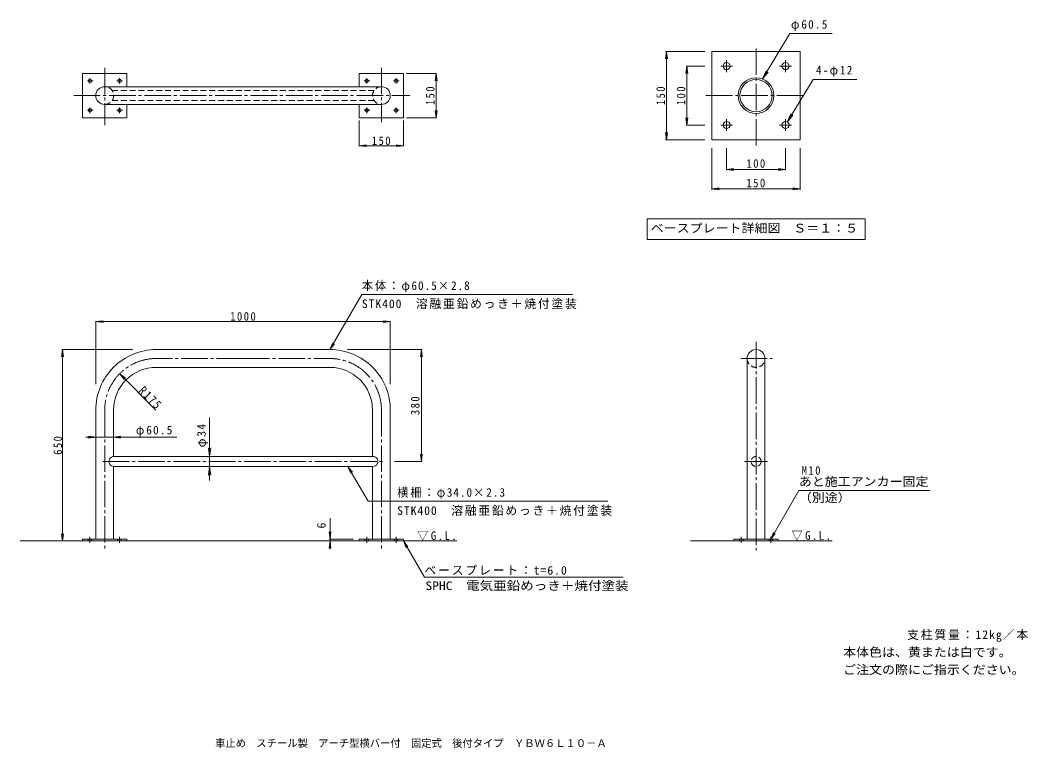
# Model space of a CAD drawing. Units: millimetres at full size, with parts at other scales. Extents: x -1602 to 1820, y -1359 to 1112.
import ezdxf
from ezdxf.enums import TextEntityAlignment as Align

# ---------------------------------------------------------------- set-up
doc = ezdxf.new("R2010")
doc.units = ezdxf.units.MM
doc.header["$LTSCALE"] = 10
doc.linetypes.add('CHAIN2', pattern=[12, 9, -1, 1, -1])
doc.linetypes.add('DASHED2', pattern=[3, 2, -1])
for name, color, linetype, lineweight in [('C-0', 7, 'CHAIN2', 9), ('C-2', 3, 'Continuous', 9), ('C-4', 7, 'Continuous', 9), ('C-5', 7, 'Continuous', 9), ('C-6', 6, 'Continuous', 5), ('E-0', 7, 'CHAIN2', 9), ('E-2', 3, 'Continuous', 9), ('E-4', 7, 'Continuous', 9), ('E-5', 7, 'Continuous', 9)]:
    doc.layers.add(name, color=color, linetype=linetype, lineweight=lineweight)
doc.layers.add('F-5_F-5ﾚｲﾔ', color=2, linetype='Continuous')
doc.layers.add('F-F_F-Fﾚｲﾔ', color=2, linetype='Continuous')
doc.styles.add('ＭＳ ゴシック', font='')
doc.styles.get('ＭＳ ゴシック').set_extended_font_data('MS Gothic')

msp = doc.modelspace()

# ---------------------------------------------------------------- linework, layer by layer
at = {"layer": 'C-0'}
for p, q in [((-1314.77, 949.85), (-1314.77, 755.86)), ((-375.27, 950.72), (-375.27, 766.14)), ((-1373.43, 906.11), (-1354.3, 906.11)), ((-1364.77, 896.6), (-1364.77, 915.49)), ((-1273.43, 906.11), (-1254.3, 906.11)), ((-1264.77, 896.6), (-1264.77, 915.49)), ((-433.93, 906.11), (-414.8, 906.11)), ((-425.27, 896.6), (-425.27, 915.49)), ((-333.93, 906.11), (-314.8, 906.11)), ((-325.27, 896.6), (-325.27, 915.49)), ((-1419.67, 856.11), (-279.02, 856.11)), ((-1373.43, 806.11), (-1354.3, 806.11)), ((-1364.77, 796.6), (-1364.77, 815.49)), ((-1273.43, 806.11), (-1254.3, 806.11)), ((-1264.77, 796.6), (-1264.77, 815.49)), ((-433.93, 806.11), (-414.8, 806.11)), ((-425.27, 796.6), (-425.27, 815.49)), ((-333.93, 806.11), (-314.8, 806.11)), ((-325.27, 796.6), (-325.27, 815.49)), ((896.86, 19.82), (896.86, -688.65)), ((-845.02, -36.7), (-1139.77, -36.7)), ((-845.02, -36.7), (-550.27, -36.7)), ((844.97, -36.7), (952, -36.7)), ((-1314.77, -211.7), (-1314.77, -688.65)), ((-375.27, -211.7), (-375.27, -688.65)), ((-1321.19, -386.45), (-368.85, -386.45)), ((858.19, -386.45), (935.31, -386.45)), ((-1364.77, -642.62), (-1364.77, -662.62)), ((-1264.77, -642.62), (-1264.77, -662.62)), ((-425.27, -642.61), (-425.27, -662.62)), ((-325.27, -642.61), (-325.27, -662.62)), ((846.86, -642.61), (846.86, -662.62)), ((946.86, -642.61), (946.86, -662.62))]:
    msp.add_line(p, q, dxfattribs=at)
at = {"layer": 'C-0', "color": 3, "linetype": 'Continuous'}
for p, q in [((-1389.82, -650.45), (-1389.77, -650.45)), ((-450.32, -650.45), (-450.27, -650.45)), ((821.81, -650.45), (821.86, -650.45))]:
    msp.add_line(p, q, dxfattribs=at)
at = {"layer": 'C-0'}
for centre, start, end in [((-1139.77, -211.7), 89.99976, 180), ((-550.27, -211.7), 0, 90.00024)]:
    msp.add_arc(centre, 175, start, end, dxfattribs=at)
at = {"layer": 'C-2'}
for p, q in [((-1239.77, 886.36), (-1239.77, 931.11)), ((-300.27, 931.11), (-450.27, 931.11)), ((-450.27, 931.11), (-450.27, 886.36)), ((-300.27, 781.11), (-300.27, 931.11)), ((-1314.77, 886.36), (-375.27, 886.36)), ((-1314.77, 825.86), (-375.27, 825.86)), ((-1239.77, 781.11), (-1239.77, 825.86)), ((-450.27, 825.86), (-450.27, 781.11)), ((-450.27, 781.11), (-300.27, 781.11)), ((-845.02, -6.45), (-1139.77, -6.45)), ((-845.02, -6.45), (-550.27, -6.45)), ((-845.02, -66.95), (-1139.77, -66.95)), ((-845.02, -66.95), (-550.27, -66.95)), ((866.61, -36.7), (866.61, -650.45)), ((927.11, -36.7), (927.11, -650.45)), ((-1345.02, -211.7), (-1345.02, -650.45)), ((-1284.52, -211.7), (-1284.52, -369.45)), ((-405.52, -211.7), (-405.52, -369.45)), ((-345.02, -211.7), (-345.02, -650.45)), ((-1283.35, -369.45), (-404.35, -369.45)), ((-1284.52, -403.41), (-1284.52, -650.45)), ((-1283.35, -403.45), (-404.35, -403.45)), ((-405.52, -403.45), (-405.52, -650.45)), ((-1284.57, -649.61), (-1284.57, -650.45)), ((927.06, -649.61), (927.06, -650.45)), ((-1389.77, -650.45), (-1239.82, -650.45)), ((-1389.77, -650.45), (-1389.77, -656.45)), ((-1239.82, -650.45), (-1239.82, -656.45)), ((-450.27, -650.45), (-300.32, -650.45)), ((-450.27, -650.45), (-450.27, -656.45)), ((-300.32, -650.45), (-300.32, -656.45)), ((821.86, -650.45), (971.81, -650.45)), ((821.86, -650.45), (821.86, -656.45)), ((971.81, -650.45), (971.81, -656.45))]:
    msp.add_line(p, q, dxfattribs=at)
at = {"layer": 'C-2', "linetype": 'DASHED2'}
for p, q in [((-1289.75, 873.11), (-400.29, 873.11)), ((-1289.75, 839.11), (-400.29, 839.11)), ((-1370.77, -650.45), (-1370.77, -656.45)), ((-1358.77, -650.45), (-1358.77, -656.45)), ((-1270.77, -650.45), (-1270.77, -656.45)), ((-1258.77, -650.45), (-1258.77, -656.45)), ((-431.27, -650.45), (-431.27, -656.45)), ((-419.27, -650.45), (-419.27, -656.45)), ((-331.27, -650.45), (-331.27, -656.45)), ((-319.27, -650.45), (-319.27, -656.45)), ((840.86, -650.45), (840.86, -656.45)), ((852.86, -650.45), (852.86, -656.45)), ((940.86, -650.45), (940.86, -656.45)), ((952.86, -650.45), (952.86, -656.45))]:
    msp.add_line(p, q, dxfattribs=at)
at = {"layer": 'C-2'}
msp.add_lwpolyline([(-1239.77, 931.11), (-1389.77, 931.11), (-1389.77, 781.11), (-1239.77, 781.11)], dxfattribs=at)
for centre in [(-1364.77, 906.11), (-1264.77, 906.11), (-425.27, 906.11), (-325.27, 906.11), (-1364.77, 806.11), (-1264.77, 806.11), (-425.27, 806.11), (-325.27, 806.11)]:
    msp.add_circle(centre, 6, dxfattribs=at)
at = {"layer": 'C-2', "linetype": 'DASHED2'}
msp.add_circle((896.97, -386.45), 17, dxfattribs=at)
at = {"layer": 'C-2'}
for centre, radius, start, end in [((-1314.77, 856.11), 30.25, 90, 270), ((-375.27, 856.11), 30.25, 270, 90), ((-1139.77, -211.7), 205.25, 89.99977, 180), ((-550.27, -211.7), 205.25, 0, 90.00023), ((896.86, -36.7), 30.25, 0, 180), ((-1139.77, -211.7), 144.75, 89.9998, 180), ((-550.27, -211.7), 144.75, 0, 90.0002), ((-1283.35, -386.45), 17, 89.99959, 270), ((-404.35, -386.45), 17, 270, 90.00041)]:
    msp.add_arc(centre, radius, start, end, dxfattribs=at)
at = {"layer": 'C-2', "linetype": 'DASHED2'}
for centre, start, end in [((-1314.77, 856.11), 270, 90), ((-375.27, 856.11), 90, 270), ((896.86, -36.7), 180, 0)]:
    msp.add_arc(centre, 30.25, start, end, dxfattribs=at)
at = {"layer": 'C-4'}
for p, q in [((-187.91, 931.11), (-290.27, 931.11)), ((-189.41, 931.11), (-189.41, 781.11)), ((-450.27, 684.43), (-450.27, 771.11)), ((-300.27, 684.43), (-300.27, 771.11)), ((-187.91, 781.11), (-290.27, 781.11)), ((-450.27, 685.93), (-300.27, 685.93)), ((-1345.02, 89.95), (-1345.02, -124.18)), ((-1345.02, 88.45), (-345.02, 88.45)), ((-345.02, 89.95), (-345.02, -122.94)), ((-1460.04, -6.45), (-1220.16, -6.45)), ((-1458.54, -6.45), (-1458.54, -656.45)), ((-236.62, -6.45), (-490.66, -6.45)), ((-239.62, -6.45), (-242.88, -31.24)), ((-239.62, -386.45), (-239.62, -6.45)), ((-239.62, -6.45), (-236.36, -31.24)), ((-1264.01, -88.46), (-1244.18, -103.68)), ((-1264.01, -88.46), (-1248.79, -108.29)), ((-1140.73, -211.74), (-1264.01, -88.46)), ((-345.02, -122.94), (-345.02, -124.18)), ((-958.79, -236.87), (-958.79, -451.5)), ((-1070.02, -303.69), (-1378.77, -303.69)), ((-1345.02, -303.69), (-1345.02, -305.49)), ((-1284.52, -303.69), (-1284.52, -305.49)), ((-958.79, -369.45), (-962.7, -339.71)), ((-958.79, -369.45), (-954.87, -339.71)), ((-958.79, -369.45), (-955.79, -369.45)), ((-239.62, -386.45), (-242.88, -361.67)), ((-239.62, -386.45), (-236.36, -361.67)), ((-958.79, -403.45), (-962.7, -433.19)), ((-958.79, -403.45), (-955.79, -403.45)), ((-958.79, -403.45), (-954.87, -433.19)), ((-236.62, -386.45), (-330.46, -386.45)), ((-549.73, -650.45), (-549.73, -578.59)), ((-549.73, -650.45), (-553, -625.66)), ((-549.73, -650.45), (-546.47, -625.66)), ((-549.73, -656.45), (-553, -681.24)), ((-552.73, -650.45), (-470.32, -650.45)), ((-549.73, -650.45), (-549.73, -656.45)), ((-549.73, -656.45), (-546.47, -681.24)), ((-549.73, -656.45), (-549.73, -684.63))]:
    msp.add_line(p, q, dxfattribs=at)
at = {"layer": 'C-4', "linetype": 'CHAIN2'}
for p, q in [((-189.41, 931.11), (-192.67, 906.33)), ((-189.41, 931.11), (-186.15, 906.33)), ((-189.41, 781.11), (-192.67, 805.9)), ((-189.41, 781.11), (-186.15, 805.9)), ((-450.27, 685.93), (-425.48, 689.19)), ((-450.27, 685.93), (-425.48, 682.67)), ((-300.27, 685.93), (-325.06, 689.19)), ((-300.27, 685.93), (-325.06, 682.67)), ((-1345.02, 88.45), (-1320.23, 91.71)), ((-1345.02, 88.45), (-1320.23, 85.19)), ((-345.02, 88.45), (-369.81, 91.71)), ((-345.02, 88.45), (-369.81, 85.19)), ((-1458.54, -6.45), (-1461.8, -31.24)), ((-1458.54, -6.45), (-1455.27, -31.24)), ((-1345.02, -303.69), (-1369.81, -300.43)), ((-1345.02, -303.69), (-1369.81, -306.95)), ((-1284.52, -303.69), (-1259.73, -300.43)), ((-1284.52, -303.69), (-1259.73, -306.95)), ((-1458.54, -656.45), (-1461.8, -631.67)), ((-1458.54, -656.45), (-1455.27, -631.67))]:
    msp.add_line(p, q, dxfattribs=at)
at = {"layer": 'C-5'}
for p, q in [((-550.32, -6.56), (-441.73, 181.09)), ((-441.73, 181.09), (273.27, 181.09)), ((-550.32, -6.56), (-540.75, 16.53)), ((-550.32, -6.56), (-535.1, 13.27)), ((-488.99, -403.45), (-473.77, -423.28)), ((-488.99, -403.45), (-479.42, -426.54)), ((-488.99, -403.45), (-420.54, -521.25)), ((946.86, -650.45), (1042.17, -485.38)), ((1042.17, -485.38), (1487.17, -485.38)), ((-420.54, -521.25), (393.13, -521.25)), ((946.86, -650.45), (956.43, -627.35)), ((946.86, -650.45), (962.08, -630.62)), ((-229.4, -779.28), (-300.32, -656.45)), ((-300.32, -656.45), (-285.1, -676.28)), ((-300.32, -656.45), (-290.75, -679.55)), ((-229.4, -779.28), (446.07, -779.28))]:
    msp.add_line(p, q, dxfattribs=at)
at = {"layer": 'C-6'}
for p, q in [((-1601.92, -656.46), (-119.23, -656.45)), ((1154.78, -656.45), (673.84, -656.45))]:
    msp.add_line(p, q, dxfattribs=at)
at = {"layer": 'E-0'}
for p, q in [((896.86, 686.11), (896.86, 1026.11)), ((796.86, 936.11), (796.86, 976.11)), ((996.86, 936.11), (996.86, 976.11)), ((776.86, 956.11), (816.86, 956.11)), ((976.86, 956.11), (1016.86, 956.11)), ((726.86, 856.11), (1066.86, 856.11)), ((776.86, 756.11), (816.86, 756.11)), ((796.86, 736.11), (796.86, 776.11)), ((976.86, 756.11), (1016.86, 756.11)), ((996.86, 736.11), (996.86, 776.11))]:
    msp.add_line(p, q, dxfattribs=at)
at = {"layer": 'E-2'}
for p, q in [((1046.86, 706.11), (1046.86, 1006.11)), ((746.86, 706.11), (1046.86, 706.11))]:
    msp.add_line(p, q, dxfattribs=at)
msp.add_lwpolyline([(1046.86, 1006.11), (746.86, 1006.11), (746.86, 706.11)], dxfattribs=at)
for centre, radius in [((796.86, 956.11), 12), ((996.86, 956.11), 12), ((896.86, 856.11), 60.5), ((896.86, 856.11), 54.7), ((796.86, 756.11), 12), ((996.86, 756.11), 12)]:
    msp.add_circle(centre, radius, dxfattribs=at)
at = {"layer": 'E-4'}
for p, q in [((592.92, 1006.11), (589.65, 981.33)), ((589.92, 1006.11), (723.16, 1006.11)), ((592.92, 1006.11), (596.18, 981.33)), ((662.02, 956.11), (658.76, 931.33)), ((659.02, 956.11), (723.16, 956.11)), ((662.02, 956.11), (665.29, 931.33)), ((659.02, 756.11), (723.16, 756.11)), ((662.02, 756.11), (665.29, 780.9)), ((592.92, 706.11), (596.18, 730.9)), ((589.92, 706.11), (723.16, 706.11)), ((746.86, 536.24), (746.86, 677.81)), ((796.86, 602.42), (796.86, 677.81)), ((996.86, 602.42), (996.86, 677.81)), ((1046.86, 536.24), (1046.86, 677.81)), ((796.86, 605.42), (821.65, 608.68)), ((796.86, 605.42), (821.65, 602.16)), ((996.86, 605.42), (972.07, 608.68)), ((746.86, 539.24), (771.65, 542.5)), ((746.86, 539.24), (771.65, 535.98)), ((1046.86, 539.24), (1022.07, 542.5))]:
    msp.add_line(p, q, dxfattribs=at)
for points in [[(592.92, 1006.11), (592.92, 706.11), (589.65, 730.9)], [(662.02, 956.11), (662.02, 756.11), (658.76, 780.9)], [(796.86, 605.42), (996.86, 605.42), (972.07, 602.16)], [(746.86, 539.24), (1046.86, 539.24), (1022.07, 535.98)]]:
    msp.add_lwpolyline(points, dxfattribs=at)
at = {"layer": 'E-5'}
for p, q in [((1012.02, 1066.6), (918.82, 912.49)), ((1155.12, 1066.6), (1012.02, 1066.6)), ((918.82, 912.49), (930.86, 939.97)), ((918.82, 912.49), (937.56, 935.91)), ((1090.72, 911.31), (1003.07, 766.38)), ((1090.72, 911.31), (1238.64, 911.31)), ((1003.07, 766.38), (1015.11, 793.86)), ((1003.07, 766.38), (1021.81, 789.81)), ((526.78, 437.23), (1266.94, 437.23)), ((526.78, 437.23), (526.78, 367.23)), ((1266.94, 437.23), (1266.94, 367.23)), ((526.78, 367.23), (1266.94, 367.23))]:
    msp.add_line(p, q, dxfattribs=at)

# ---------------------------------------------------------------- texts
at = {"layer": 'C-4', "color": 2, "style": 'ＭＳ ゴシック'}
msp.add_text('6', height=29.33, rotation=90, dxfattribs=at).set_placement((-555.73, -614.16), align=Align.BOTTOM_LEFT)
at = {"layer": 'C-4', "color": 2, "char_height": 29.33, "attachment_point": 7, "style": 'ＭＳ ゴシック'}
for s, insert, rotation in [('\\T1.27;\\W0.9;150', (-194.44, 823.61), 90), ('\\T1.28;\\W0.9;R175', (-1202.12, -149.05), 315), ('\\T1.27;\\W0.9;380', (-245.62, -228.95), 90), ('\\T1.19;φ34', (-963.79, -338.66), 90), ('\\T1.27;\\W0.9;650', (-1459.23, -363.95), 90)]:
    msp.add_mtext(s, dxfattribs=dict(at, insert=insert, rotation=rotation))
for s, insert in [('\\T1.27;\\W0.9;150', (-407.77, 687.64)), ('\\T1.28;\\W0.9;1000', (-888.77, 91.35)), ('\\T1.22;\\W0.95;φ60.5', (-1208.8, -302.34))]:
    msp.add_mtext(s, dxfattribs=dict(at, insert=insert))
at = {"layer": 'C-5', "color": 2, "style": 'ＭＳ ゴシック'}
for s, width, p in [('あと施工アンカー固定', 1.1, (1042.17, -478.38)), ('（別途）', 1.1, (1042.17, -533.17)), ('SPHC\u3000電気亜鉛めっき＋焼付塗装', 1.15, (-225.75, -831.98))]:
    msp.add_text(s, height=29.33, dxfattribs=dict(at, width=width)).set_placement(p, align=Align.BOTTOM_LEFT)
at = {"layer": 'C-5', "color": 2, "char_height": 29.33, "attachment_point": 7, "style": 'ＭＳ ゴシック'}
for s, insert in [('\\T1.18;\\W0.95;本体：φ60.5×2.8', (-441.73, 188.09)), ('\\T1.15;STK400\u3000溶融亜鉛めっき＋焼付塗装', (-441.73, 131.02)), ('\\T1.27;\\W0.9;M10', (1052.07, -432.05)), ('\\T1.18;\\W0.95;横柵：φ34.0×2.3', (-321.87, -514.25)), ('\\T1.15;STK400\u3000溶融亜鉛めっき＋焼付塗装', (-321.87, -571.32)), ('\\T1.22;\\W0.95;▽G.L.', (-253.99, -655.77)), ('\\T1.22;\\W0.95;▽G.L.', (1016.93, -655.12)), ('\\T1.16;ベースプレート：t=6.0', (-229.4, -772.28))]:
    msp.add_mtext(s, dxfattribs=dict(at, insert=insert))
at = {"layer": 'E-4', "color": 2, "char_height": 29.33, "attachment_point": 7, "rotation": 90, "style": 'ＭＳ ゴシック'}
for s, insert in [('\\T1.27;\\W0.9;150', (587.92, 823.61)), ('\\T1.27;\\W0.9;100', (657.02, 823.61))]:
    msp.add_mtext(s, dxfattribs=dict(at, insert=insert))
at = {"layer": 'E-4', "color": 2, "char_height": 29.33, "attachment_point": 7, "style": 'ＭＳ ゴシック'}
for s, insert in [('\\T1.27;\\W0.9;100', (864.36, 610.42)), ('\\T1.27;\\W0.9;150', (864.36, 544.24))]:
    msp.add_mtext(s, dxfattribs=dict(at, insert=insert))
at = {"layer": 'E-5', "color": 2, "style": 'ＭＳ ゴシック', "width": 1.1}
msp.add_text('ベースプレート詳細図\u3000Ｓ＝１：５', height=29.33, dxfattribs=at).set_placement((539.36, 382.23), align=Align.BOTTOM_LEFT)
at = {"layer": 'E-5', "color": 2, "char_height": 29.33, "attachment_point": 7, "style": 'ＭＳ ゴシック'}
for s, insert in [('\\T1.22;\\W0.95;φ60.5', (1015.46, 1075.35)), ('\\T1.22;\\W0.95;4-φ12', (1100.38, 920.06))]:
    msp.add_mtext(s, dxfattribs=dict(at, insert=insert))
at = {"layer": 'F-5_F-5ﾚｲﾔ', "style": 'ＭＳ ゴシック', "width": 1.1}
for s, p in [('本体色は、黄または白です。', (1192.64, -1057.84)), ('ご注文の際にご指示ください。', (1192.64, -1117.31))]:
    msp.add_text(s, height=29.33, dxfattribs=at).set_placement(p, align=Align.BOTTOM_LEFT)
at = {"layer": 'F-5_F-5ﾚｲﾔ', "insert": (1409.84, -999.01), "char_height": 29.33, "attachment_point": 7, "style": 'ＭＳ ゴシック'}
msp.add_mtext('\\T1.16;支柱質量：12kg／本', dxfattribs=at)
at = {"layer": 'F-F_F-Fﾚｲﾔ', "style": 'ＭＳ ゴシック'}
msp.add_text('車止め\u3000スチール製\u3000アーチ型横バー付\u3000固定式\u3000後付タイプ\u3000ＹＢＷ６Ｌ１０－Ａ', height=25.66, dxfattribs=at).set_placement((-940, -1363.75), align=Align.BOTTOM_LEFT)

doc.saveas('drawing.dxf')
